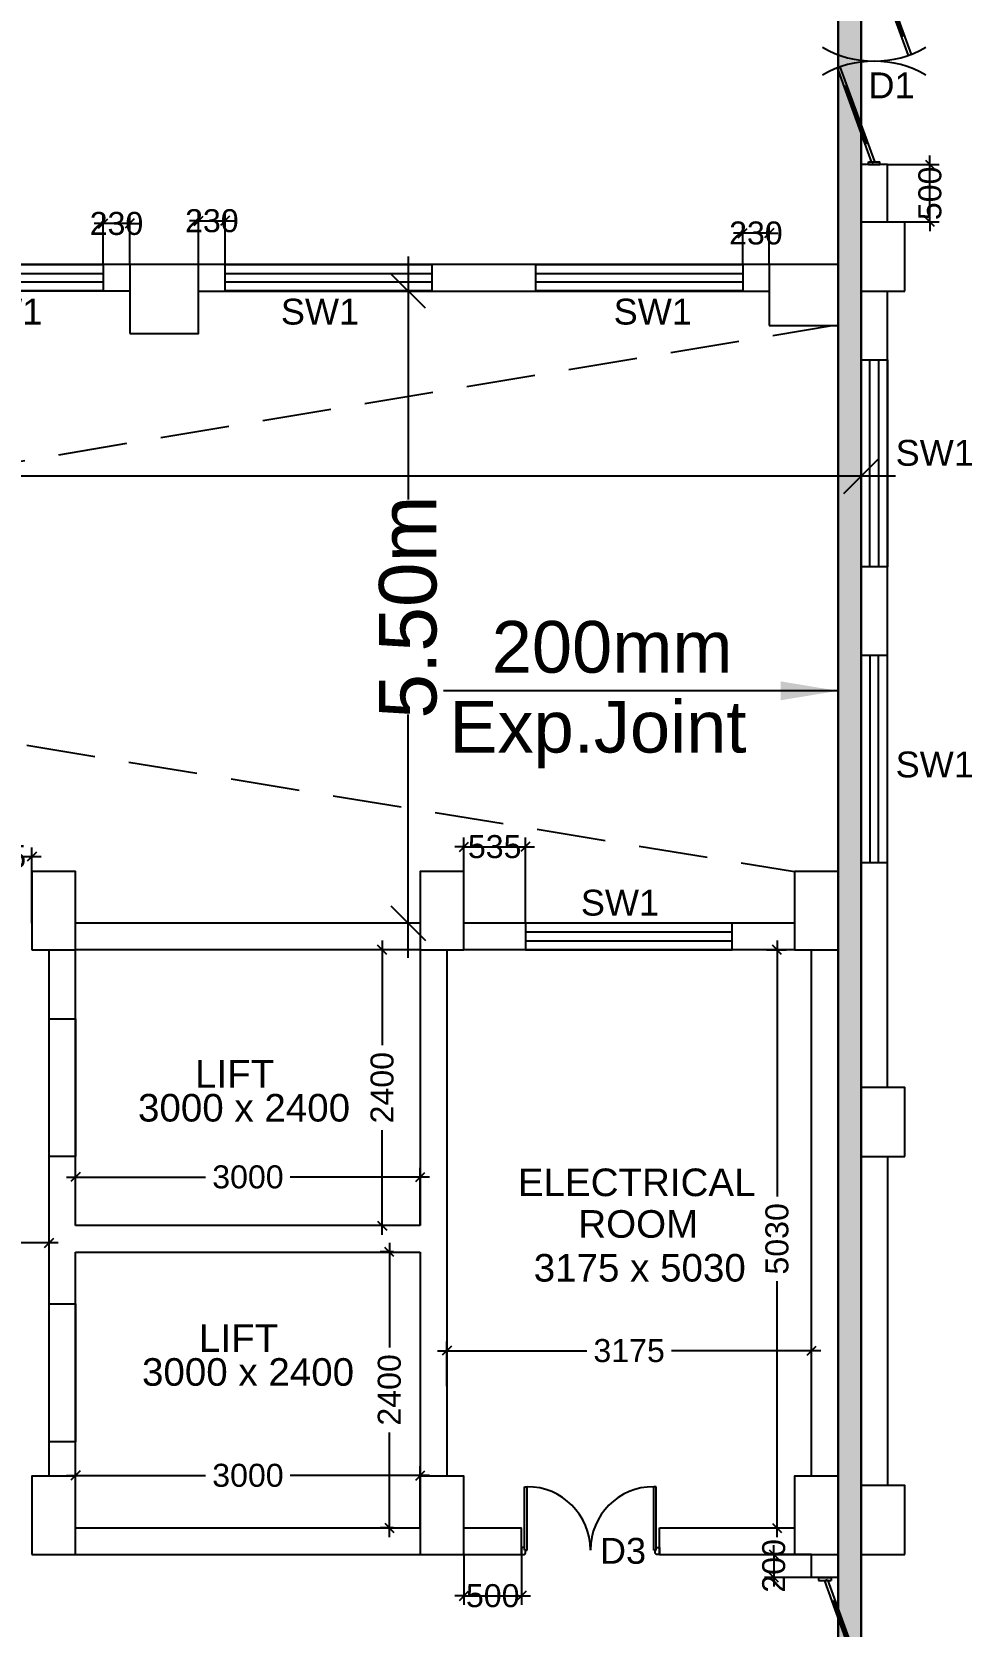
# Model space of a CAD drawing. Extents: x 7897917 to 8423973, y -6487334 to -6173396.
# Drawn here: x 7986709 to 7994891, y -6363155 to -6349286 of the extents above; entities that cross this region are included whole.
import ezdxf
from ezdxf.enums import TextEntityAlignment as Align

# ---------------------------------------------------------------- set-up
doc = ezdxf.new("R2010")
doc.units = 0
doc.header["$LTSCALE"] = 600
doc.header["$MEASUREMENT"] = 0
doc.header["$PDMODE"] = 35
doc.linetypes.add('DASHED', pattern=[0.75, 0.5, -0.25])
doc.linetypes.add('HIDDEN', pattern=[0.375, 0.25, -0.125])
doc.layers.get('0').update_dxf_attribs({"linetype": 'CONTINUOUS'})
doc.layers.get('Defpoints').update_dxf_attribs({"linetype": 'CONTINUOUS'})
for name, color, linetype in [('DIMEN', 5, 'CONTINUOUS'), ('DOOR', 32, 'CONTINUOUS'), ('Duct', 8, 'CONTINUOUS'), ('Exp.Joint', 104, 'CONTINUOUS'), ('Fire Door', 10, 'CONTINUOUS'), ('joinery', 7, 'CONTINUOUS'), ('LA-column', 3, 'CONTINUOUS'), ('Room Dim', 1, 'CONTINUOUS'), ('TEXT', 6, 'CONTINUOUS'), ('Walls', 7, 'CONTINUOUS'), ('WIN', 151, 'CONTINUOUS'), ('Working Dim', 5, 'CONTINUOUS')]:
    doc.layers.add(name, color=color, linetype=linetype)
doc.styles.add('ari', font='arial.ttf')
doc.styles.add('ARIAL', font='arial.ttf')
doc.styles.add('ROMANS', font='romans.shx')
doc.styles.get("Standard").update_dxf_attribs({"font": 'romans.shx'})
doc.dimstyles.new('int. dim', dxfattribs={"dimtxt": 450, "dimasz": 80, "dimexe": 80, "dimexo": 0, "dimgap": 70, "dimtad": 0, "dimdec": 0, "dimzin": 12, "dimdsep": 46, "dimtxsty": 'ari', "dimblk": 'OBLIQUE', "dimcen": 2, "dimdle": 80, "dimclrd": 256, "dimclre": 256, "dimclrt": 6, "dimadec": 0, "dimazin": 0, "dimtfac": 1, "dimtdec": 0, "dimtix": 1, "dimtmove": 2, "dimatfit": 3, "dimfxl": 1, "dimtolj": 1, "dimtzin": 0, "dimlwd": -1, "dimlwe": -1, "dimarcsym": 0})
doc.dimstyles.new('LA-Footing-dim', dxfattribs={"dimtxt": 300, "dimasz": 5, "dimexe": 25, "dimexo": 25, "dimgap": 5, "dimtad": 1, "dimdec": 0, "dimzin": 0, "dimdsep": 46, "dimtxsty": 'ROMANS', "dimblk": 'DOT', "dimcen": 0.09, "dimdle": 50, "dimclrd": 5, "dimclre": 5, "dimclrt": 6, "dimadec": 0, "dimazin": 0, "dimtfac": 1, "dimtdec": 0, "dimtix": 1, "dimtofl": 0, "dimtmove": 0, "dimatfit": 3, "dimfxl": 1, "dimtolj": 1, "dimtzin": 0, "dimarcsym": 0})
doc.dimstyles.new('STANDARD$0', dxfattribs={"dimscale": 0, "dimtxt": 150, "dimasz": 125, "dimexe": 0.75, "dimexo": 1, "dimgap": 25, "dimtad": 1, "dimdec": 0, "dimdsep": 46, "dimtxsty": 'Standard', "dimblk1": 'DOT', "dimblk2": 'DOT', "dimsah": 1, "dimcen": 2.5, "dimclrd": 1, "dimclre": 1, "dimclrt": 3, "dimadec": 0, "dimazin": 0, "dimtfac": 1, "dimtdec": 0, "dimtmove": 0, "dimatfit": 3, "dimldrblk": 'DOT', "dimfxl": 1, "dimtolj": 1, "dimtzin": 0, "dimarcsym": 0})

# ---------------------------------------------------------------- blocks, each defined once
blk = doc.blocks.new('A$C15456D16')
at = {"layer": 'Fire Door'}
for p, q in [((969, -4), (56, 329)), ((969, -4), (56, 329)), ((969, -4), (56, 329)), ((979, 23), (65, 355)), ((979, 23), (65, 355)), ((979, 23), (65, 355)), ((248, 289), (238, 262)), ((248, 289), (238, 262)), ((248, 289), (238, 262)), ((791, 76), (243, 276)), ((791, 76), (243, 276)), ((791, 76), (243, 276)), ((-1000, 56), (-972, 56)), ((-1000, -56), (-1000, 56)), ((-1000, 56), (-972, 56)), ((-1000, -56), (-1000, 56)), ((-1000, 56), (-972, 56)), ((-1000, -56), (-1000, 56)), ((-979, -23), (-969, 4)), ((-979, -23), (-969, 4)), ((-979, -23), (-969, 4)), ((-972, -56), (-972, 56)), ((-972, -56), (-972, 56)), ((-972, -56), (-972, 56)), ((-969, 4), (-56, -329)), ((-969, 4), (-56, -329)), ((-969, 4), (-56, -329)), ((796, 89), (786, 63)), ((796, 89), (786, 63)), ((796, 89), (786, 63)), ((979, 23), (969, -4)), ((979, 23), (969, -4)), ((979, 23), (969, -4)), ((1000, 56), (972, 56)), ((972, -56), (972, 56)), ((1000, 56), (972, 56)), ((972, -56), (972, 56)), ((1000, 56), (972, 56)), ((972, -56), (972, 56)), ((1000, -56), (1000, 56)), ((1000, -56), (1000, 56)), ((1000, -56), (1000, 56)), ((-1000, -56), (-972, -56)), ((-1000, -56), (-972, -56)), ((-1000, -56), (-972, -56)), ((-979, -23), (-65, -355)), ((-979, -23), (-65, -355)), ((-979, -23), (-65, -355)), ((-796, -89), (-786, -63)), ((-796, -89), (-786, -63)), ((-796, -89), (-786, -63)), ((-791, -76), (-243, -276)), ((-791, -76), (-243, -276)), ((-791, -76), (-243, -276)), ((1000, -56), (972, -56)), ((1000, -56), (972, -56)), ((1000, -56), (972, -56)), ((-238, -262), (-248, -289)), ((-238, -262), (-248, -289)), ((-238, -262), (-248, -289))]:
    blk.add_line(p, q, dxfattribs=at)
at = {"layer": 'Fire Door', "extrusion": (0, 0, -1)}
for centre, major_axis, start_param, end_param in [((-1000, 0), (-1000, 0), 2.617886, 3.665084), ((-1000, 0), (-1000, 0), 2.617886, 3.665084), ((-1000, 0), (-1000, 0), 2.617886, 3.665084), ((1000, 0), (1000, 0), 2.618102, 3.665299), ((1000, 0), (1000, 0), 2.618102, 3.665299), ((1000, 0), (1000, 0), 2.618102, 3.665299)]:
    blk.add_ellipse(centre, major_axis=major_axis, ratio=1, start_param=start_param, end_param=end_param, dxfattribs=at)
blk = doc.blocks.new('Z$W@#1275')
at = {"layer": 'DOOR'}
for p, q in [((73, 1500), (0, 1500)), ((0, 1500), (0, 1467)), ((0, 1467), (2, 1467)), ((11, 1456), (11, 1458)), ((11, 1456), (47, 1456)), ((47, 1467), (736, 1467)), ((47, 1467), (47, 1439)), ((47, 1456), (47, 1467)), ((47, 1467), (73, 1467)), ((47, 1439), (736, 1439)), ((73, 1467), (73, 1500)), ((736, 1467), (736, 1439)), ((0, 33), (2, 33)), ((0, 0), (0, 33)), ((73, 0), (0, 0)), ((11, 44), (11, 42)), ((11, 44), (47, 44)), ((47, 61), (736, 61)), ((47, 33), (47, 61)), ((47, 44), (47, 33)), ((47, 33), (736, 33)), ((47, 33), (73, 33)), ((73, 33), (73, 0)), ((736, 33), (736, 61))]:
    blk.add_line(p, q, dxfattribs=at)
for centre, start, end in [((11, 1467), 180, 270), ((11, 33), 90, 180)]:
    blk.add_arc(centre, 9.13, start, end, dxfattribs=at)
at = {"layer": 'DOOR', "color": 145}
for centre, start, end in [((47, 1439), 270, 0), ((47, 61), 0, 90)]:
    blk.add_arc(centre, 689, start, end, dxfattribs=at)
blk = doc.blocks.new('_Oblique')
at = {"color": 0, "linetype": 'ByBlock', "lineweight": -2}
blk.add_line((-0.5, -0.5), (0.5, 0.5), dxfattribs=at)
blk = doc.blocks.new('*D243')
at = {"layer": 'Defpoints', "color": 0, "transparency": 16777216}
for p in [(7989983, -6351540), (7990054, -6351540, -2), (7990054, -6357040, -7)]:
    blk.add_point(p, dxfattribs=at)
at = {"layer": 'DIMEN', "color": 8, "transparency": 16777216}
for p, q in [((7989983, -6351240), (7989983, -6353355)), ((7990054, -6351540), (7989683, -6351540)), ((7989983, -6357340), (7989983, -6355225)), ((7990054, -6357040), (7989683, -6357040))]:
    blk.add_line(p, q, dxfattribs=at)
at = {"layer": 'DIMEN', "color": 8, "transparency": 16777216, "xscale": 300, "yscale": 300, "zscale": 300}
for p, rotation in [((7989983, -6351540), 90), ((7989983, -6357040), 270)]:
    blk.add_blockref('_Oblique', p, dxfattribs=dict(at, rotation=rotation))
at = {"layer": 'DIMEN', "color": 7, "transparency": 16777216, "insert": (7989983, -6354290), "char_height": 500, "attachment_point": 5, "rotation": 90, "style": 'ari'}
blk.add_mtext('\\A1;5.50m', dxfattribs=at)
blk = doc.blocks.new('*D250')
at = {"layer": 'Defpoints', "color": 0, "transparency": 16777216}
for p in [(7963664, -6352150, 11182), (7993924, -6352162, 5), (7993924, -6353152)]:
    blk.add_point(p, dxfattribs=at)
at = {"layer": 'DIMEN', "color": 8, "transparency": 16777216}
for p, q in [((7963664, -6352150), (7963664, -6353452)), ((7993924, -6352162), (7993924, -6353452)), ((7963364, -6353152), (7977665, -6353152)), ((7994224, -6353152), (7979923, -6353152))]:
    blk.add_line(p, q, dxfattribs=at)
at = {"layer": 'DIMEN', "color": 8, "transparency": 16777216, "xscale": 300, "yscale": 300, "zscale": 300, "rotation": 180}
blk.add_blockref('_Oblique', (7963664, -6353152), dxfattribs=at)
at = {"layer": 'DIMEN', "color": 8, "transparency": 16777216, "xscale": 300, "yscale": 300, "zscale": 300}
blk.add_blockref('_Oblique', (7993924, -6353152), dxfattribs=at)
at = {"layer": 'DIMEN', "color": 7, "transparency": 16777216, "insert": (7978794, -6353152), "char_height": 500, "attachment_point": 5, "style": 'ari'}
blk.add_mtext('\\A1;30.26m', dxfattribs=at)
blk = doc.blocks.new('*D586')
at = {"layer": 'Defpoints', "color": 0, "transparency": 16777216}
for p in [(7983859, -6359938, 19), (7986859, -6359820), (7986859, -6359938, 11)]:
    blk.add_point(p, dxfattribs=at)
at = {"layer": 'Working Dim', "transparency": 16777216}
for p, q in [((7983859, -6359938), (7983859, -6359740)), ((7986859, -6359938), (7986859, -6359740)), ((7983779, -6359820), (7984991, -6359820)), ((7986939, -6359820), (7985727, -6359820))]:
    blk.add_line(p, q, dxfattribs=at)
at = {"layer": 'Working Dim', "transparency": 16777216, "xscale": 80, "yscale": 80, "zscale": 80, "rotation": 180}
blk.add_blockref('_Oblique', (7983859, -6359820), dxfattribs=at)
at = {"layer": 'Working Dim', "transparency": 16777216, "xscale": 80, "yscale": 80, "zscale": 80}
blk.add_blockref('_Oblique', (7986859, -6359820), dxfattribs=at)
at = {"layer": 'Working Dim', "color": 6, "transparency": 16777216, "insert": (7985359, -6359820), "char_height": 200, "attachment_point": 5, "style": 'ari'}
blk.add_mtext('\\A1;3000', dxfattribs=at)
blk = doc.blocks.new('*D588')
at = {"layer": 'Defpoints', "color": 0, "transparency": 16777216}
for p in [(7990089, -6359248), (7987089, -6359671, 19), (7990089, -6359671, 19)]:
    blk.add_point(p, dxfattribs=at)
at = {"layer": 'Working Dim', "transparency": 16777216}
for p, q in [((7987009, -6359248), (7988221, -6359248)), ((7987089, -6359671), (7987089, -6359168)), ((7990169, -6359248), (7988957, -6359248)), ((7990089, -6359671), (7990089, -6359168))]:
    blk.add_line(p, q, dxfattribs=at)
at = {"layer": 'Working Dim', "transparency": 16777216, "xscale": 80, "yscale": 80, "zscale": 80, "rotation": 180}
blk.add_blockref('_Oblique', (7987089, -6359248), dxfattribs=at)
at = {"layer": 'Working Dim', "transparency": 16777216, "xscale": 80, "yscale": 80, "zscale": 80}
blk.add_blockref('_Oblique', (7990089, -6359248), dxfattribs=at)
at = {"layer": 'Working Dim', "color": 6, "transparency": 16777216, "insert": (7988589, -6359248), "char_height": 200, "attachment_point": 5, "style": 'ari'}
blk.add_mtext('\\A1;3000', dxfattribs=at)
blk = doc.blocks.new('*D589')
at = {"layer": 'Defpoints', "color": 0, "transparency": 16777216}
for p in [(7987089, -6361844), (7987089, -6362300, 19), (7990089, -6362300, 19)]:
    blk.add_point(p, dxfattribs=at)
at = {"layer": 'Working Dim', "transparency": 16777216}
for p, q in [((7987009, -6361844), (7988221, -6361844)), ((7987089, -6362300), (7987089, -6361764)), ((7990169, -6361844), (7988957, -6361844)), ((7990089, -6362300), (7990089, -6361764))]:
    blk.add_line(p, q, dxfattribs=at)
at = {"layer": 'Working Dim', "transparency": 16777216, "xscale": 80, "yscale": 80, "zscale": 80, "rotation": 180}
blk.add_blockref('_Oblique', (7987089, -6361844), dxfattribs=at)
at = {"layer": 'Working Dim', "transparency": 16777216, "xscale": 80, "yscale": 80, "zscale": 80}
blk.add_blockref('_Oblique', (7990089, -6361844), dxfattribs=at)
at = {"layer": 'Working Dim', "color": 6, "transparency": 16777216, "insert": (7988589, -6361844), "char_height": 200, "attachment_point": 5, "style": 'ari'}
blk.add_mtext('\\A1;3000', dxfattribs=at)
blk = doc.blocks.new('*D590')
at = {"layer": 'Defpoints', "color": 0, "transparency": 16777216}
for p in [(7989820, -6359900), (7989856, -6359900, 19), (7989856, -6362300, 19)]:
    blk.add_point(p, dxfattribs=at)
at = {"layer": 'Working Dim', "transparency": 16777216}
for p, q in [((7989856, -6359900), (7989740, -6359900)), ((7989820, -6359820), (7989820, -6360730)), ((7989820, -6362380), (7989820, -6361470)), ((7989856, -6362300), (7989740, -6362300))]:
    blk.add_line(p, q, dxfattribs=at)
at = {"layer": 'Working Dim', "transparency": 16777216, "xscale": 80, "yscale": 80, "zscale": 80}
for p, rotation in [((7989820, -6359900), 90), ((7989820, -6362300), 270)]:
    blk.add_blockref('_Oblique', p, dxfattribs=dict(at, rotation=rotation))
at = {"layer": 'Working Dim', "color": 6, "transparency": 16777216, "insert": (7989820, -6361100), "char_height": 200, "attachment_point": 5, "rotation": 90, "style": 'ari'}
blk.add_mtext('\\A1;2400', dxfattribs=at)
blk = doc.blocks.new('*D591')
at = {"layer": 'Defpoints', "color": 0, "transparency": 16777216}
for p in [(7989757, -6357271), (7989892, -6357271, 19), (7989820, -6359671, 19)]:
    blk.add_point(p, dxfattribs=at)
at = {"layer": 'Working Dim', "transparency": 16777216}
for p, q in [((7989892, -6357271), (7989677, -6357271)), ((7989757, -6357191), (7989757, -6358101)), ((7989757, -6359751), (7989757, -6358841)), ((7989820, -6359671), (7989677, -6359671))]:
    blk.add_line(p, q, dxfattribs=at)
at = {"layer": 'Working Dim', "transparency": 16777216, "xscale": 80, "yscale": 80, "zscale": 80}
for p, rotation in [((7989757, -6357271), 90), ((7989757, -6359671), 270)]:
    blk.add_blockref('_Oblique', p, dxfattribs=dict(at, rotation=rotation))
at = {"layer": 'Working Dim', "color": 6, "transparency": 16777216, "insert": (7989757, -6358471), "char_height": 200, "attachment_point": 5, "rotation": 90, "style": 'ari'}
blk.add_mtext('\\A1;2400', dxfattribs=at)
blk = doc.blocks.new('*D592')
at = {"layer": 'Defpoints', "color": 0, "transparency": 16777216}
for p in [(7993494, -6360759), (7990319, -6361066, 8), (7993494, -6361066, 0)]:
    blk.add_point(p, dxfattribs=at)
at = {"layer": 'Working Dim', "transparency": 16777216}
for p, q in [((7990239, -6360759), (7991537, -6360759)), ((7990319, -6361066), (7990319, -6360679)), ((7993574, -6360759), (7992276, -6360759)), ((7993494, -6361066), (7993494, -6360679))]:
    blk.add_line(p, q, dxfattribs=at)
at = {"layer": 'Working Dim', "transparency": 16777216, "xscale": 80, "yscale": 80, "zscale": 80, "rotation": 180}
blk.add_blockref('_Oblique', (7990319, -6360759), dxfattribs=at)
at = {"layer": 'Working Dim', "transparency": 16777216, "xscale": 80, "yscale": 80, "zscale": 80}
blk.add_blockref('_Oblique', (7993494, -6360759), dxfattribs=at)
at = {"layer": 'Working Dim', "color": 6, "transparency": 16777216, "insert": (7991906, -6360759), "char_height": 200, "attachment_point": 5, "style": 'ari'}
blk.add_mtext('\\A1;3175', dxfattribs=at)
blk = doc.blocks.new('*D593')
at = {"layer": 'Defpoints', "color": 0, "transparency": 16777216}
for p in [(7993102, -6357271, 19), (7993193, -6357271), (7993102, -6362301, 19)]:
    blk.add_point(p, dxfattribs=at)
at = {"layer": 'Working Dim', "transparency": 16777216}
for p, q in [((7993102, -6357271), (7993273, -6357271)), ((7993193, -6357191), (7993193, -6359418)), ((7993193, -6362381), (7993193, -6360154)), ((7993102, -6362301), (7993273, -6362301))]:
    blk.add_line(p, q, dxfattribs=at)
at = {"layer": 'Working Dim', "transparency": 16777216, "xscale": 80, "yscale": 80, "zscale": 80}
for p, rotation in [((7993193, -6357271), 90), ((7993193, -6362301), 270)]:
    blk.add_blockref('_Oblique', p, dxfattribs=dict(at, rotation=rotation))
at = {"layer": 'Working Dim', "color": 6, "transparency": 16777216, "insert": (7993193, -6359786), "char_height": 200, "attachment_point": 5, "rotation": 90, "style": 'ari'}
blk.add_mtext('\\A1;5030', dxfattribs=at)
blk = doc.blocks.new('_Dot')
at = {"layer": 'WIN', "color": 0, "linetype": 'ByBlock', "lineweight": -2}
blk.add_line((-0.5, 0), (-1, 0), dxfattribs=at)
at = {"layer": 'WIN', "color": 0, "linetype": 'ByBlock', "const_width": 0.5}
blk.add_lwpolyline([(-0.25, 0, 1), (0.25, 0, 1)], format="xyb", close=True, dxfattribs=at)
blk = doc.blocks.new('Z$W@#5624')
at = {"layer": 'DOOR'}
for p, q in [((19, 470), (840, 769)), ((28, 446), (849, 745)), ((188, 518), (680, 697)), ((676, 709), (685, 685)), ((0, 400), (0, 499)), ((0, 499), (25, 499)), ((19, 470), (28, 446)), ((25, 400), (25, 499)), ((183, 529), (192, 506)), ((1770, 453), (949, 154)), ((1779, 429), (957, 130)), ((1779, 429), (1770, 453)), ((1798, 499), (1773, 499)), ((1773, 400), (1773, 499)), ((1798, 400), (1798, 499)), ((0, 400), (25, 400)), ((1610, 381), (1117, 202)), ((1614, 369), (1606, 393)), ((1798, 400), (1773, 400)), ((1113, 214), (1122, 190))]:
    blk.add_line(p, q, dxfattribs=at)
at = {"layer": 'DOOR', "color": 145}
for centre, start_param, end_param in [((0, 449), 2.617994, 3.665191), ((1798, 449), -0.523599, 0.523599)]:
    blk.add_ellipse(centre, major_axis=(-899, 0), ratio=1, start_param=start_param, end_param=end_param, dxfattribs=at)
blk = doc.blocks.new('*D1190')
at = {"layer": 'Defpoints', "color": 0, "transparency": 16777216}
for p in [(7993494, -6362531), (7993165, -6362731), (7993494, -6362731)]:
    blk.add_point(p, dxfattribs=at)
at = {"layer": 'Working Dim', "transparency": 16777216}
for p, q in [((7993494, -6362531), (7993085, -6362531)), ((7993165, -6362531), (7993165, -6362451)), ((7993165, -6362531), (7993165, -6362731)), ((7993494, -6362731), (7993085, -6362731)), ((7993165, -6362731), (7993165, -6362811))]:
    blk.add_line(p, q, dxfattribs=at)
at = {"layer": 'Working Dim', "transparency": 16777216, "xscale": 80, "yscale": 80, "zscale": 80}
for p, rotation in [((7993165, -6362531), 270), ((7993165, -6362731), 90)]:
    blk.add_blockref('_Oblique', p, dxfattribs=dict(at, rotation=rotation))
at = {"layer": 'Working Dim', "color": 6, "transparency": 16777216, "insert": (7993165, -6362631), "char_height": 200, "attachment_point": 5, "rotation": 90, "style": 'ari'}
blk.add_mtext('\\A1;200', dxfattribs=at)
blk = doc.blocks.new('*D1199')
at = {"layer": 'Defpoints', "color": 0, "transparency": 16777216}
for p in [(7986709, -6356461), (7986144, -6357041), (7986709, -6357041)]:
    blk.add_point(p, dxfattribs=at)
at = {"layer": 'Working Dim', "transparency": 16777216}
for p, q in [((7986144, -6356461), (7986064, -6356461)), ((7986144, -6357041), (7986144, -6356381)), ((7986144, -6356461), (7986709, -6356461)), ((7986709, -6357041), (7986709, -6356381)), ((7986709, -6356461), (7986789, -6356461))]:
    blk.add_line(p, q, dxfattribs=at)
at = {"layer": 'Working Dim', "transparency": 16777216, "xscale": 80, "yscale": 80, "zscale": 80}
blk.add_blockref('_Oblique', (7986144, -6356461), dxfattribs=at)
at = {"layer": 'Working Dim', "transparency": 16777216, "xscale": 80, "yscale": 80, "zscale": 80, "rotation": 180}
blk.add_blockref('_Oblique', (7986709, -6356461), dxfattribs=at)
at = {"layer": 'Working Dim', "color": 6, "transparency": 16777216, "insert": (7986426, -6356461), "char_height": 200, "attachment_point": 5, "style": 'ari'}
blk.add_mtext('\\A1;565', dxfattribs=at)
blk = doc.blocks.new('*D1200')
at = {"layer": 'Defpoints', "color": 0, "transparency": 16777216}
for p in [(7991003, -6356375), (7990469, -6357041), (7991003, -6357041)]:
    blk.add_point(p, dxfattribs=at)
at = {"layer": 'Working Dim', "transparency": 16777216}
for p, q in [((7990469, -6357041), (7990469, -6356295)), ((7991003, -6357041), (7991003, -6356295)), ((7990469, -6356375), (7990389, -6356375)), ((7990469, -6356375), (7991003, -6356375)), ((7991003, -6356375), (7991083, -6356375))]:
    blk.add_line(p, q, dxfattribs=at)
at = {"layer": 'Working Dim', "transparency": 16777216, "xscale": 80, "yscale": 80, "zscale": 80}
blk.add_blockref('_Oblique', (7990469, -6356375), dxfattribs=at)
at = {"layer": 'Working Dim', "transparency": 16777216, "xscale": 80, "yscale": 80, "zscale": 80, "rotation": 180}
blk.add_blockref('_Oblique', (7991003, -6356375), dxfattribs=at)
at = {"layer": 'Working Dim', "color": 6, "transparency": 16777216, "insert": (7990736, -6356375), "char_height": 200, "attachment_point": 5, "style": 'ari'}
blk.add_mtext('\\A1;535', dxfattribs=at)
blk = doc.blocks.new('*D1202')
at = {"layer": 'Defpoints', "color": 0, "transparency": 16777216}
for p in [(7990469, -6362531, 3), (7990969, -6362531), (7990969, -6362891)]:
    blk.add_point(p, dxfattribs=at)
at = {"layer": 'Working Dim', "transparency": 16777216}
for p, q in [((7990469, -6362531), (7990469, -6362971)), ((7990969, -6362531), (7990969, -6362971)), ((7990469, -6362891), (7990389, -6362891)), ((7990469, -6362891), (7990969, -6362891)), ((7990969, -6362891), (7991049, -6362891))]:
    blk.add_line(p, q, dxfattribs=at)
at = {"layer": 'Working Dim', "transparency": 16777216, "xscale": 80, "yscale": 80, "zscale": 80}
blk.add_blockref('_Oblique', (7990469, -6362891), dxfattribs=at)
at = {"layer": 'Working Dim', "transparency": 16777216, "xscale": 80, "yscale": 80, "zscale": 80, "rotation": 180}
blk.add_blockref('_Oblique', (7990969, -6362891), dxfattribs=at)
at = {"layer": 'Working Dim', "color": 6, "transparency": 16777216, "insert": (7990719, -6362891), "char_height": 200, "attachment_point": 5, "style": 'ari'}
blk.add_mtext('\\A1;500', dxfattribs=at)
blk = doc.blocks.new('*D1217')
at = {"layer": 'Defpoints', "color": 0, "transparency": 16777216}
for p in [(7987330, -6350954), (7987330, -6351310, 0), (7987560, -6351310, 0)]:
    blk.add_point(p, dxfattribs=at)
at = {"layer": 'Working Dim', "transparency": 16777216}
for p, q in [((7987330, -6351310), (7987330, -6350874)), ((7987560, -6351310), (7987560, -6350874)), ((7987330, -6350954), (7987250, -6350954)), ((7987560, -6350954), (7987330, -6350954)), ((7987560, -6350954), (7987640, -6350954))]:
    blk.add_line(p, q, dxfattribs=at)
at = {"layer": 'Working Dim', "transparency": 16777216, "xscale": 80, "yscale": 80, "zscale": 80}
blk.add_blockref('_Oblique', (7987330, -6350954), dxfattribs=at)
at = {"layer": 'Working Dim', "transparency": 16777216, "xscale": 80, "yscale": 80, "zscale": 80, "rotation": 180}
blk.add_blockref('_Oblique', (7987560, -6350954), dxfattribs=at)
at = {"layer": 'Working Dim', "color": 6, "transparency": 16777216, "insert": (7987445, -6350954), "char_height": 200, "attachment_point": 5, "style": 'ari'}
blk.add_mtext('\\A1;230', dxfattribs=at)
blk = doc.blocks.new('*D1218')
at = {"layer": 'Defpoints', "color": 0, "transparency": 16777216}
for p in [(7988390, -6350930), (7988160, -6351310), (7988390, -6351310)]:
    blk.add_point(p, dxfattribs=at)
at = {"layer": 'Working Dim', "transparency": 16777216}
for p, q in [((7988160, -6351310), (7988160, -6350850)), ((7988390, -6351310), (7988390, -6350850)), ((7988160, -6350930), (7988080, -6350930)), ((7988160, -6350930), (7988390, -6350930)), ((7988390, -6350930), (7988470, -6350930))]:
    blk.add_line(p, q, dxfattribs=at)
at = {"layer": 'Working Dim', "transparency": 16777216, "xscale": 80, "yscale": 80, "zscale": 80}
blk.add_blockref('_Oblique', (7988160, -6350930), dxfattribs=at)
at = {"layer": 'Working Dim', "transparency": 16777216, "xscale": 80, "yscale": 80, "zscale": 80, "rotation": 180}
blk.add_blockref('_Oblique', (7988390, -6350930), dxfattribs=at)
at = {"layer": 'Working Dim', "color": 6, "transparency": 16777216, "insert": (7988275, -6350930), "char_height": 200, "attachment_point": 5, "style": 'ari'}
blk.add_mtext('\\A1;230', dxfattribs=at)
blk = doc.blocks.new('*D1219')
at = {"layer": 'Defpoints', "color": 0, "transparency": 16777216}
for p in [(7992894, -6351037), (7992894, -6351310), (7993124, -6351310, 0)]:
    blk.add_point(p, dxfattribs=at)
at = {"layer": 'Working Dim', "transparency": 16777216}
for p, q in [((7992894, -6351037), (7992814, -6351037)), ((7992894, -6351310), (7992894, -6350957)), ((7993124, -6351037), (7992894, -6351037)), ((7993124, -6351310), (7993124, -6350957)), ((7993124, -6351037), (7993204, -6351037))]:
    blk.add_line(p, q, dxfattribs=at)
at = {"layer": 'Working Dim', "transparency": 16777216, "xscale": 80, "yscale": 80, "zscale": 80}
blk.add_blockref('_Oblique', (7992894, -6351037), dxfattribs=at)
at = {"layer": 'Working Dim', "transparency": 16777216, "xscale": 80, "yscale": 80, "zscale": 80, "rotation": 180}
blk.add_blockref('_Oblique', (7993124, -6351037), dxfattribs=at)
at = {"layer": 'Working Dim', "color": 6, "transparency": 16777216, "insert": (7993009, -6351037), "char_height": 200, "attachment_point": 5, "style": 'ari'}
blk.add_mtext('\\A1;230', dxfattribs=at)
blk = doc.blocks.new('*D1220')
at = {"layer": 'Defpoints', "color": 0, "transparency": 16777216}
for p in [(7994154, -6350441), (7994524, -6350441), (7994154, -6350940, 5)]:
    blk.add_point(p, dxfattribs=at)
at = {"layer": 'Working Dim', "transparency": 16777216}
for p, q in [((7994524, -6350441), (7994524, -6350361)), ((7994154, -6350441), (7994604, -6350441)), ((7994524, -6350940), (7994524, -6350441)), ((7994154, -6350940), (7994604, -6350940)), ((7994524, -6350940), (7994524, -6351020))]:
    blk.add_line(p, q, dxfattribs=at)
at = {"layer": 'Working Dim', "transparency": 16777216, "xscale": 80, "yscale": 80, "zscale": 80}
for p, rotation in [((7994524, -6350441), 270), ((7994524, -6350940), 90)]:
    blk.add_blockref('_Oblique', p, dxfattribs=dict(at, rotation=rotation))
at = {"layer": 'Working Dim', "color": 6, "transparency": 16777216, "insert": (7994524, -6350691), "char_height": 200, "attachment_point": 5, "rotation": 90, "style": 'ari'}
blk.add_mtext('\\A1;500', dxfattribs=at)

msp = doc.modelspace()

# ---------------------------------------------------------------- hatches: boundary and pattern name
at = {"layer": 'Exp.Joint', "linetype": 'HIDDEN'}
msp.add_hatch(color=256, dxfattribs=at).paths.add_polyline_path([(7993924.043, -6334493.662), (7993724.043, -6334493.662), (7993724.043, -6455862.509), (7993924.043, -6455862.509)])

# ---------------------------------------------------------------- linework, layer by layer
at = {"layer": 'DOOR', "linetype": 'Continuous'}
for points in [[(7987088.991, -6357870.648), (7987088.991, -6359070.648), (7986858.991, -6359070.648), (7986858.991, -6357870.648)], [(7987088.991, -6360350.453), (7987088.991, -6361550.453), (7986858.991, -6361550.453), (7986858.991, -6360350.453)]]:
    msp.add_lwpolyline(points, close=True, dxfattribs=at)
at = {"layer": 'Duct', "color": 8, "linetype": 'DASHED', "ltscale": 2}
for points in [[(7963864.048, -6356820.882), (7993671.381, -6351840.234)], [(7964464.048, -6351840.521), (7993343.958, -6356590.882)]]:
    msp.add_lwpolyline(points, dxfattribs=at)
at = {"layer": 'Exp.Joint', "linetype": 'HIDDEN', "const_width": 20, "elevation": -11180.98}
msp.add_lwpolyline([(7993924.043, -6334493.662), (7993724.043, -6334493.662), (7993724.043, -6455862.509), (7993924.043, -6455862.509)], close=True, dxfattribs=at)
at = {"layer": 'LA-column', "color": 2}
for points, elevation in [([(7994304.048, -6351540.425), (7994304.048, -6350940.425), (7993924.048, -6350940.425), (7993924.048, -6351540.425)], 5.131), ([(7987560.048, -6351910.251), (7988160.048, -6351910.251), (7988160.048, -6351310.251), (7987560.048, -6351310.251)], 0.191), ([(7993124.048, -6351840.251), (7993724.048, -6351840.251), (7993724.048, -6351310.251), (7993124.048, -6351310.251)], 0.191), ([(7986709.061, -6357270.899), (7987089.061, -6357270.899), (7987089.061, -6356590.899), (7986709.061, -6356590.899)], 2.741), ([(7990088.973, -6357270.899), (7990468.973, -6357270.899), (7990468.973, -6356590.899), (7990088.973, -6356590.899)], 2.741), ([(7993344.048, -6357270.899), (7993724.048, -6357270.899), (7993724.048, -6356590.899), (7993344.048, -6356590.899)], 2.741), ([(7986709.058, -6362530.454), (7987089.058, -6362530.454), (7987089.058, -6361850.454), (7986709.058, -6361850.454)], 5.131), ([(7990088.969, -6362530.454), (7990468.969, -6362530.454), (7990468.969, -6361850.454), (7990088.969, -6361850.454)], 3.421), ([(7994304.048, -6362530.454), (7994304.048, -6361930.454), (7993924.048, -6361930.454), (7993924.048, -6362530.454)], 1.031)]:
    msp.add_lwpolyline(points, close=True, dxfattribs=dict(at, elevation=elevation))
for points in [[(7994304.048, -6359070.454), (7994304.048, -6358470.454), (7993924.048, -6358470.454), (7993924.048, -6359070.454)], [(7993344.045, -6362530.454), (7993724.045, -6362530.454), (7993724.045, -6361850.454), (7993344.045, -6361850.454)]]:
    msp.add_lwpolyline(points, close=True, dxfattribs=at)
at = {"layer": 'Walls', "linetype": 'Continuous'}
for p, q in [((7994154.048, -6350440.873), (7993924.048, -6350440.873)), ((7987560.043, -6351310.277), (7982065.957, -6351310.319)), ((7993124.048, -6351310.363), (7988160.14, -6351310.363)), ((7982065.957, -6351540.318), (7987560.043, -6351540.326)), ((7988160.14, -6351540.363), (7993124.048, -6351540.469)), ((7993924.071, -6358470.52), (7993924.071, -6351540.49)), ((7994154.071, -6358470.52), (7994154.071, -6351540.49)), ((7990088.905, -6357040.965), (7987088.991, -6357040.965)), ((7993343.958, -6357040.965), (7990468.973, -6357040.965)), ((7986858.991, -6361850.458), (7986858.991, -6357270.734)), ((7987088.991, -6359670.563), (7987088.991, -6357270.794)), ((7990088.905, -6357270.794), (7987088.991, -6357270.794)), ((7990088.905, -6357270.794), (7990088.905, -6359670.563)), ((7990318.905, -6357270.734), (7990318.905, -6361850.458)), ((7993343.958, -6357270.794), (7990468.973, -6357270.794)), ((7993493.981, -6361850.452), (7993493.981, -6357270.961)), ((7993723.981, -6361850.452), (7993723.981, -6357270.961)), ((7993924.071, -6359070.436), (7993924.071, -6361930.436)), ((7994154.071, -6359070.436), (7994154.071, -6361930.436)), ((7990088.905, -6359670.563), (7987088.991, -6359670.563)), ((7987088.991, -6359900.391), (7990088.905, -6359900.391)), ((7987088.991, -6361850.458), (7987088.991, -6359900.391)), ((7990088.905, -6359900.391), (7990088.905, -6361850.458)), ((7987088.991, -6362300.16), (7990088.905, -6362300.16)), ((7990468.882, -6362300.16), (7990968.894, -6362300.16)), ((7990968.894, -6362530.52), (7990968.894, -6362300.16)), ((7992168.894, -6362300.16), (7993344.045, -6362300.16)), ((7992168.894, -6362530.52), (7992168.894, -6362300.16)), ((7987089.081, -6362530.52), (7990088.992, -6362530.52)), ((7990468.882, -6362530.52), (7990968.894, -6362530.52)), ((7992168.894, -6362530.52), (7993344.045, -6362530.52)), ((7993493.977, -6362730.626), (7993493.977, -6362530.52)), ((7993723.977, -6362730.626), (7993723.977, -6362530.52)), ((7993723.977, -6362730.626), (7993493.977, -6362730.626))]:
    msp.add_line(p, q, dxfattribs=at)
at = {"layer": 'Walls', "linetype": 'Continuous', "flags": 128}
for points in [[(7993924.048, -6350940.461), (7993924.048, -6350440.872)], [(7994154.048, -6350940.461), (7994154.048, -6350440.873)]]:
    msp.add_lwpolyline(points, dxfattribs=at)
at = {"layer": 'WIN', "linetype": 'Continuous'}
for points in [[(7985530.043, -6351540.277), (7985530.043, -6351310.277), (7987330.043, -6351310.277), (7987330.043, -6351540.277)], [(7988390.043, -6351540.331), (7988390.043, -6351310.331), (7990190.043, -6351310.331), (7990190.043, -6351540.331)], [(7991094.048, -6351540.251), (7991094.048, -6351310.251), (7992894.048, -6351310.251), (7992894.048, -6351540.251)], [(7985530.043, -6351463.277), (7985530.043, -6351387.277), (7987330.043, -6351387.277), (7987330.043, -6351463.277)], [(7988390.043, -6351463.331), (7988390.043, -6351387.331), (7990190.043, -6351387.331), (7990190.043, -6351463.331)], [(7991094.048, -6351463.251), (7991094.048, -6351387.251), (7992894.048, -6351387.251), (7992894.048, -6351463.251)], [(7993924.071, -6352140.313), (7994154.071, -6352140.313), (7994154.071, -6353940.313), (7993924.071, -6353940.313)], [(7994001.071, -6352140.313), (7994077.071, -6352140.313), (7994077.071, -6353940.313), (7994001.071, -6353940.313)], [(7993924.071, -6356511.136), (7994154.071, -6356511.136), (7994154.071, -6354711.136), (7993924.071, -6354711.136)], [(7994001.071, -6356511.136), (7994077.071, -6356511.136), (7994077.071, -6354711.136), (7994001.071, -6354711.136)], [(7991003.488, -6357040.794), (7991003.488, -6357270.794), (7992803.488, -6357270.794), (7992803.488, -6357040.794)], [(7991003.488, -6357117.794), (7991003.488, -6357193.794), (7992803.488, -6357193.794), (7992803.488, -6357117.794)]]:
    msp.add_lwpolyline(points, close=True, dxfattribs=at)

# ---------------------------------------------------------------- block references
at = {"layer": 'DOOR', "linetype": 'Continuous', "xscale": 1.001247152686119, "yscale": 1.001247152686119, "zscale": 1.001247152686119, "rotation": 270}
msp.add_blockref('Z$W@#5624', (7993589.049, -6348640.891), dxfattribs=at)
at = {"layer": 'DOOR', "xscale": 0.8000117540359497, "yscale": 0.8000117540359497, "zscale": 0.8000117540359497, "rotation": 90}
msp.add_blockref('Z$W@#1275', (7992168.894, -6362530.52), dxfattribs=at)
at = {"layer": 'Fire Door', "color": 3, "lineweight": 0, "xscale": -1, "rotation": 270}
msp.add_blockref('A$C15456D16', (7993608.977, -6363730.626), dxfattribs=at)

# ---------------------------------------------------------------- texts
at = {"layer": 'Exp.Joint', "color": 7, "style": 'ARIAL'}
for s, p in [('200mm', (7991758.296, -6354860.893, 18.971)), ('Exp.Joint', (7991633.787, -6355555.572, 18.971))]:
    msp.add_text(s, height=450, dxfattribs=at).set_placement(p, align=Align.CENTER)
at = {"layer": 'joinery', "style": 'ari'}
msp.add_text('D1', height=225, dxfattribs=at).set_placement((7993988.392, -6349863.833, 11177.626))
for s, p in [('SW1', (7986459.983, -6351832.279)), ('SW1', (7989216.072, -6351832.279)), ('SW1', (7992111.902, -6351832.279)), ('SW1', (7994565.429, -6353060.576, -11180.98)), ('SW1', (7994565.429, -6355771.61, -11180.98)), ('SW1', (7991826.359, -6356973.901)), ('D3', (7991852.732, -6362612.287))]:
    msp.add_text(s, height=225, dxfattribs=at).set_placement(p, align=Align.CENTER)
at = {"layer": 'Room Dim', "style": 'ARIAL'}
for s, p in [('3000 x 2400', (7988555.32, -6358765.36)), ('3175 x 5030', (7991998.396, -6360157.524)), ('3000 x 2400', (7988590.016, -6361063.851))]:
    msp.add_text(s, height=240, dxfattribs=at).set_placement(p, align=Align.CENTER)
at = {"layer": 'TEXT', "color": 7, "style": 'ARIAL'}
for s, p in [('LIFT', (7988473.143, -6358470.675)), ('ELECTRICAL', (7991971.797, -6359414.187)), ('ROOM', (7991985.385, -6359776.321)), ('LIFT', (7988507.84, -6360769.166))]:
    msp.add_text(s, height=240, dxfattribs=at).set_placement(p, align=Align.CENTER)

# ---------------------------------------------------------------- dimensions: what is measured, and where the dimension line sits
at = {"layer": 'DIMEN'}
dim = msp.add_linear_dim(base=(7989982.77, -6351540.369, 5.131), p1=(7990053.735, -6357039.888, -1.415), p2=(7990053.825, -6351540.369, 2.985), angle=90, dimstyle='STANDARD$0', override={"dimscale": 1, "dimtxt": 500, "dimasz": 300, "dimexe": 300, "dimexo": 0, "dimgap": 1, "dimtad": 0, "dimdec": 2, "dimlfac": 0.001, "dimzin": 0, "dimpost": 'm', "dimtxsty": 'ari', "dimblk1": 'Oblique', "dimblk2": 'Oblique', "dimcen": 0, "dimdle": 300, "dimclrd": 8, "dimclre": 8, "dimclrt": 7, "dimadec": 2, "dimtdec": 2, "dimtmove": 2, "dimfxl": 0.75, "dimfrac": 1, "dimlwd": 65535, "dimlwe": 65535}, dxfattribs=at)
dim.commit()
dim.dimension.update_dxf_attribs({"geometry": '*D243', "text_midpoint": (7989982.77, -6354290.128, 5.131)})
dim = msp.add_linear_dim(base=(7993924.048, -6353152.299), p1=(7963663.957, -6352150.126, 11181.982), p2=(7993924.048, -6352162.443, 5.021), dimstyle='STANDARD$0', override={"dimscale": 1, "dimtxt": 500, "dimasz": 300, "dimexe": 300, "dimexo": 0, "dimgap": 1, "dimtad": 0, "dimdec": 2, "dimlfac": 0.001, "dimzin": 0, "dimpost": 'm', "dimtxsty": 'ari', "dimblk1": 'Oblique', "dimblk2": 'Oblique', "dimcen": 0, "dimdle": 300, "dimclrd": 8, "dimclre": 8, "dimclrt": 7, "dimadec": 2, "dimtdec": 2, "dimtmove": 2, "dimfxl": 0.75, "dimfrac": 1, "dimlwd": 65535, "dimlwe": 65535}, dxfattribs=at)
dim.commit()
dim.dimension.update_dxf_attribs({"geometry": '*D250', "text_midpoint": (7978794.002, -6353152.299)})
at = {"layer": 'Working Dim'}
for base, p1, p2, override, picture, middle in [((7994524.498, -6350440.873), (7994154.048, -6350940.425, 5.131), (7994154.048, -6350440.873), {"dimtxt": 200, "dimarcsym": 1}, '*D1220', (7994524.498, -6350690.649)), ((7989756.999, -6357270.794), (7989820.227, -6359670.563, 19.239), (7989892.286, -6357270.794, 19.239), {"dimtxt": 200}, '*D591', (7989756.999, -6358470.678)), ((7993192.615, -6357270.794), (7993102.248, -6362301.16, 19.239), (7993102.248, -6357270.794, 19.239), {"dimtxt": 200}, '*D593', (7993192.615, -6359785.977)), ((7989820.227, -6359900.391), (7989856.303, -6362300.16, 19.239), (7989856.303, -6359900.391, 19.239), {"dimtxt": 200}, '*D590', (7989820.227, -6361100.276)), ((7993165.05, -6362730.626), (7993493.977, -6362530.52), (7993493.977, -6362730.626), {"dimtxt": 200, "dimarcsym": 1}, '*D1190', (7993165.05, -6362630.573))]:
    dim = msp.add_linear_dim(base=base, p1=p1, p2=p2, angle=90, dimstyle='int. dim', override=override, dxfattribs=at)
    dim.commit()
    dim.dimension.update_dxf_attribs({"geometry": picture, "text_midpoint": middle})
for base, p1, p2, override, picture, middle in [((7987330.048, -6350954.068), (7987560.048, -6351310.277, 0.191), (7987330.048, -6351310.277, 0.191), {"dimtxt": 200, "dimarcsym": 1}, '*D1217', (7987445.048, -6350954.068)), ((7988390.043, -6350929.644), (7988160.14, -6351310.363), (7988390.043, -6351310.331), {"dimtxt": 200, "dimarcsym": 1}, '*D1218', (7988275.091, -6350929.644)), ((7992894.048, -6351037.322), (7993124.048, -6351310.251, 0.191), (7992894.048, -6351310.251), {"dimtxt": 200, "dimarcsym": 1}, '*D1219', (7993009.048, -6351037.322)), ((7986708.968, -6356460.545), (7986143.975, -6357040.965), (7986708.968, -6357040.965), {"dimtxt": 200, "dimarcsym": 1}, '*D1199', (7986426.471, -6356460.545)), ((7991003.488, -6356375.336), (7990468.973, -6357040.965), (7991003.488, -6357040.794), {"dimtxt": 200, "dimarcsym": 1}, '*D1200', (7990736.23, -6356375.336)), ((7990088.905, -6359247.703), (7987088.991, -6359670.563, 19.239), (7990088.905, -6359670.563, 19.239), {"dimtxt": 200}, '*D588', (7988588.948, -6359247.703)), ((7986858.991, -6359819.66), (7983858.98, -6359937.741, 19.239), (7986858.991, -6359937.715, 11.023), {"dimtxt": 200}, '*D586', (7985358.985, -6359819.66)), ((7993493.981, -6360759.064), (7990318.905, -6361065.964, 7.548), (7993493.981, -6361065.926, 0.048), {"dimtxt": 200}, '*D592', (7991906.443, -6360759.064)), ((7987088.991, -6361843.666), (7990088.905, -6362300.16, 19.239), (7987088.991, -6362300.16, 19.239), {"dimtxt": 200}, '*D589', (7988588.948, -6361843.666)), ((7990968.894, -6362891.37), (7990468.969, -6362530.52, 3.421), (7990968.894, -6362530.52), {"dimtxt": 200, "dimarcsym": 1}, '*D1202', (7990718.932, -6362891.37))]:
    dim = msp.add_linear_dim(base=base, p1=p1, p2=p2, dimstyle='int. dim', override=override, dxfattribs=at)
    dim.commit()
    dim.dimension.update_dxf_attribs({"geometry": picture, "text_midpoint": middle})

# ---------------------------------------------------------------- leaders
at = {"layer": 'Exp.Joint'}
msp.add_leader([(7993724.043, -6355018.539, 17.917), (7990291.269, -6355018.539, 17.917)], dimstyle='LA-Footing-dim', override={"dimasz": 500, "dimgap": 5, "dimtad": 0}, dxfattribs=at)

doc.saveas('drawing.dxf')
